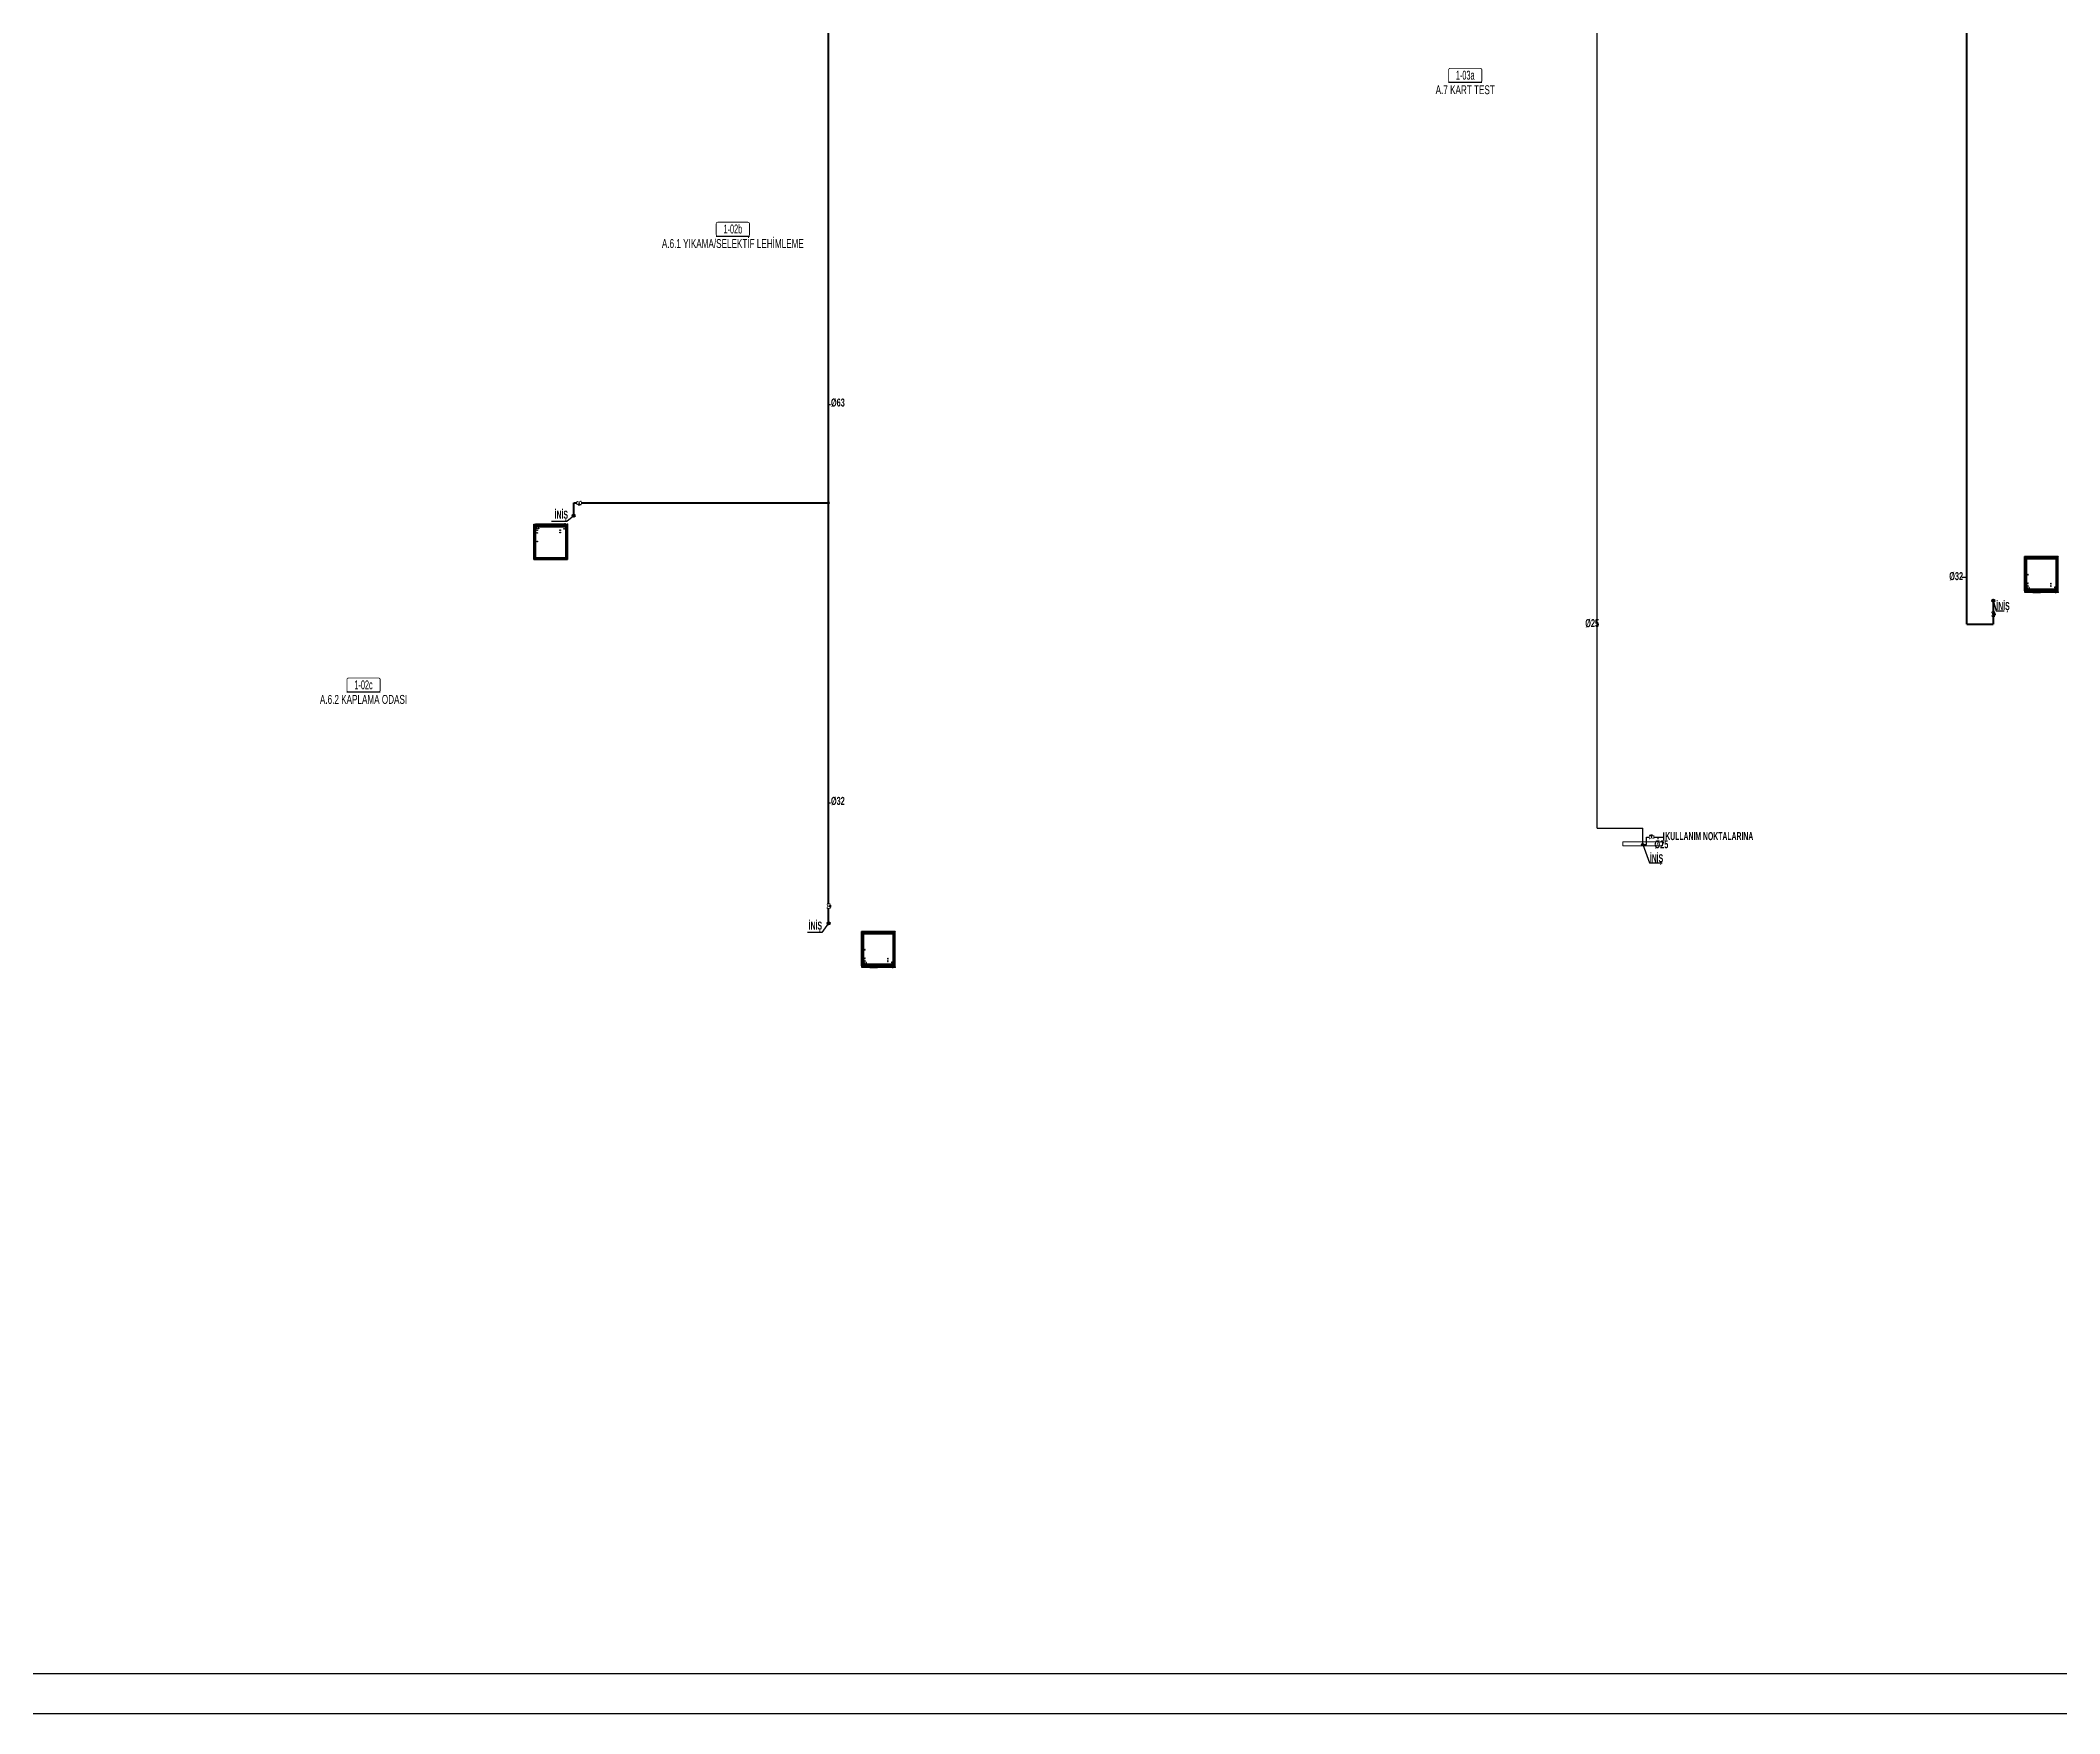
# Model space of a CAD drawing. Header units: centimetres. Extents: x 405464 to 563355, y 50011 to 66875.
# Drawn here: x 456290 to 461343, y 50011 to 54198 of the extents above; entities that cross this region are included whole.
import ezdxf
from ezdxf.enums import TextEntityAlignment as Align

# ---------------------------------------------------------------- set-up
doc = ezdxf.new("R2010")
doc.units = ezdxf.units.CM
doc.linetypes.add('SOGUKSU1', pattern=[72, 60, -6, 0, -6])
for name, color, linetype in [('-M-MAHAL-DEBILER', 7, 'Continuous'), ('-M-MAHAL-ETIKET-NOT', 7, 'Continuous'), ('-M-MAHAL-ETIKET-NOTM', 7, 'Continuous'), ('-M-MAHAL-ETK-', 7, 'Continuous'), ('-M-MAHAL-HAVA-DEGISIM', 7, 'Continuous'), ('-M-MAHAL-NO', 7, 'Continuous'), ('-M-MAHAL-NOM', 7, 'Continuous'), ('0-KRCN DI SU', 41, 'D')]:
    doc.layers.add(name, color=color, linetype=linetype)
for name, color, linetype, lineweight in [('0-KRCN- KAPAMA YERLERİ MİMARİ', 3, 'Continuous', 20), ('0-KRCN-HVL-SANTRAL', 11, 'Continuous', 30), ('0-KRCN-IST-KÜRESEL VANA', 4, 'Continuous', 25), ('0-KRCN-SHT YUMUŞAK SU ÇAP', 201, 'Continuous', 30), ('0-KRCN-SHT-03CIHAZ', 120, 'Continuous', 30), ('0-KRCN-SHT-05CIHAZ', 171, 'Continuous', 40), ('0-KRCN-SHT-PROSES-BORU', 1, '0-Y_LINE', 40), ('0-KRCN-SHT-YAZI-ÇAP-TEMSU', 81, 'Continuous', 30), ('0-KRCN-Z-ANTET', 71, 'Continuous', 30), ('0-MEK-SHT-SOGUKSU', 141, 'SOGUKSU1', 30), ('0-MEKANİK İSTERLER', 6, 'Continuous', 25)]:
    doc.layers.add(name, color=color, linetype=linetype, lineweight=lineweight)
doc.styles.add('-M-ISSO-TEXT-TTF', font='ARIALN.TTF')
doc.styles.add('-M-MHLETK-NOT', font='romans.shx', dxfattribs={"width": 0.7})
doc.styles.add('-M-MHLETK-TEXT', font='ARIALN.TTF', dxfattribs={"width": 0.7})
doc.styles.add('BORU', font='AGENCYR.TTF')
doc.styles.add('CAP', font='ARIALNB.TTF')
doc.styles.get("Standard").update_dxf_attribs({"font": 'arial.ttf'})
doc.linetypes.add('0-Y_LINE', pattern='A,100,-0.5,["Y",BORU,S=9,R=0,X=0,Y=-4.5],-5', length=105.5)
doc.linetypes.add('D', pattern='A,12,-1,["D",Standard,S=1,R=0,X=-0.1,Y=-0.5],-1.6', length=14.6)

# ---------------------------------------------------------------- blocks, each defined once
blk = doc.blocks.new('0-MEK-SHT-KÜRESELVANA')
at = {"layer": '0-KRCN-IST-KÜRESEL VANA'}
blk.add_hatch(color=256, dxfattribs=at).paths.add_polyline_path([(1.4, 0, 1), (-1.4, 0, 1)])
for p, q in [((-1.1, 0.9), (-4.2, 3)), ((-4.2, -3.1), (-4.2, 3)), ((-4.2, 3), (-4.2, -3.1)), ((-2.4, 4.6), (2.3, 4.6)), ((0, 4.6), (-2.4, 4.6)), ((0, 0), (0, 4.6)), ((2.3, 4.6), (0, 4.6)), ((1.1, 0.8), (4.3, 3)), ((4.3, -3.1), (4.3, 3)), ((4.3, 3), (4.3, -3.1)), ((-4.2, -3.1), (-1.1, -0.9)), ((4.3, -3.1), (1.1, -0.8))]:
    blk.add_line(p, q, dxfattribs=at)
for points in [[(-4.5, 3.7), (-5, 3.7), (-5, -3.8), (-4.5, -3.8)], [(4.6, 3.7), (5, 3.7), (5, -3.8), (4.6, -3.8)]]:
    blk.add_lwpolyline(points, close=True, dxfattribs=at)
blk.add_circle((0, 0), 1.42, dxfattribs=at)
blk.add_wipeout([(4.3, 3), (4.3, -3.1), (1.1, -0.9), (1.2, -0.8), (1.2, -0.7), (1.2, -0.7), (1.3, -0.6), (1.3, -0.5), (1.4, -0.4), (1.4, -0.3), (1.4, -0.2), (1.4, -0.1), (1.4, 0), (1.4, 0.1), (1.4, 0.2), (1.4, 0.2), (1.4, 0.3), (1.4, 0.4), (1.3, 0.5), (1.3, 0.6), (1.2, 0.7), (1.2, 0.7), (1.2, 0.8), (1.1, 0.8), (1.1, 0.9)]).dxf.layer = '0-KRCN-IST-KÜRESEL VANA'
blk.add_wipeout([(-4.2, 3), (-4.2, -3.1), (-1.1, -0.9), (-1.2, -0.8), (-1.2, -0.7), (-1.2, -0.7), (-1.3, -0.6), (-1.3, -0.5), (-1.4, -0.4), (-1.4, -0.3), (-1.4, -0.2), (-1.4, -0.1), (-1.4, 0), (-1.4, 0.1), (-1.4, 0.2), (-1.4, 0.2), (-1.4, 0.3), (-1.4, 0.4), (-1.3, 0.5), (-1.3, 0.6), (-1.2, 0.7), (-1.2, 0.7), (-1.2, 0.8), (-1.1, 0.8), (-1.1, 0.9)]).dxf.layer = '0-KRCN-IST-KÜRESEL VANA'
blk = doc.blocks.new('M-MHLETK-YNG')
at = {"layer": '-M-MAHAL-ETIKET-NOTM', "color": 3, "style": '-M-ISSO-TEXT-TTF', "width": 0.8, "flags": 8}
blk.add_attdef('MAH-ADI2', text='', height=1.11, dxfattribs=at).set_placement((0, -2.55), align=Align.MIDDLE_CENTER)
at = {"layer": '-M-MAHAL-HAVA-DEGISIM', "style": '-M-MHLETK-NOT', "width": 0.5, "flags": 8}
blk.add_attdef('HAVADEG', text='', height=0.6, dxfattribs=at).set_placement((0, 3.61), align=Align.MIDDLE_CENTER)
blk.add_wipeout([(-2.08, 1.74), (2.08, 1.74), (2.08, 0), (-2.08, 0)]).dxf.layer = '-M-MAHAL-ETK-'
at = {"layer": '-M-MAHAL-ETK-', "color": 0}
for p, q in [((-2.08, 0), (2.08, 0)), ((-1.16, 0), (-1.16, 0))]:
    blk.add_line(p, q, dxfattribs=at)
blk.add_lwpolyline([(-1.88, 1.74, 0.1, 0.1, 0), (1.88, 1.74, 0.1, 0.1, -0.414214), (2.08, 1.54, 0.1, 0.1, 0), (2.08, 0.2, 0.1, 0.1, -0.414214), (1.88, 0, 0.1, 0.1, 0), (-1.88, 0, 0.1, 0.1, -0.414214), (-2.08, 0.2, 0.1, 0.1, 0), (-2.08, 1.54, 0.1, 0.1, -0.414214)], format="xyseb", close=True, dxfattribs=at)
at = {"layer": '-M-MAHAL-DEBILER', "color": 4, "style": '-M-MHLETK-NOT', "width": 0.5, "flags": 8}
blk.add_attdef('DEBIS', text='', height=0.4, dxfattribs=at).set_placement((-2.17, 2.15), align=Align.MIDDLE_CENTER)
at = {"layer": '-M-MAHAL-DEBILER', "color": 191, "style": '-M-MHLETK-NOT', "width": 0.5, "flags": 8}
blk.add_attdef('DEBIR', text='', height=0.4, dxfattribs=at).set_placement((-1.61, 2.15), align=Align.MIDDLE_CENTER)
at = {"layer": '-M-MAHAL-DEBILER', "color": 31, "style": '-M-MHLETK-NOT', "width": 0.5, "flags": 8}
blk.add_attdef('DEBIF', text='', height=0.4, dxfattribs=at).set_placement((1.59, 2.15), align=Align.MIDDLE_CENTER)
at = {"layer": '-M-MAHAL-DEBILER', "color": 1, "style": '-M-MHLETK-NOT', "width": 0.5, "flags": 8}
blk.add_attdef('DEBIE', text='', height=0.4, dxfattribs=at).set_placement((2.32, 2.15), align=Align.MIDDLE_CENTER)
at = {"layer": '-M-MAHAL-ETIKET-NOT', "color": 3}
for tag, height, style, width, flags, p in [('KIS', 0.04, '-M-MHLETK-NOT', 0.5, 9, (-2.59, 1.62)), ('ALAN', 0.04, '-M-MHLETK-NOT', 0.5, 9, (-2.58, 1.56)), ('RH', 0.04, '-M-MHLETK-NOT', 0.5, 9, (-2.39, 1.62)), ('YUKSEKLIK', 0.04, '-M-MHLETK-NOT', 0.5, 9, (-2.32, 1.56)), ('YAZ', 0.04, '-M-MHLETK-NOT', 0.5, 9, (-2.18, 1.62)), ('MAH-ADI', 1.11, '-M-ISSO-TEXT-TTF', 0.8, 8, (0, -0.93))]:
    blk.add_attdef(tag, text='', height=height, dxfattribs=dict(at, style=style, width=width, flags=flags)).set_placement(p, align=Align.MIDDLE_CENTER)
at = {"layer": '-M-MAHAL-ETIKET-NOT', "color": 3, "style": '-M-MHLETK-NOT', "width": 0.5, "flags": 9}
for tag, p, height in [('HL', (-2.62, 1.49), 0.0286), ('KLKTR', (-2.62, 1.42), 0.04), ('RDY-BOY1', (-2.61, 1.37), 0.0286), ('RDY-BOY2', (-2.61, 1.32), 0.0286), ('RDY-BOY3', (-2.61, 1.27), 0.0286), ('RDY-BOY4', (-2.61, 1.22), 0.0286), ('KON-BOY1', (-2.61, 1.14), 0.0286), ('KON-BOY2', (-2.61, 1.09), 0.0286), ('KON-BOY3', (-2.61, 1.04), 0.0286), ('FCU-TIP1', (-2.61, 0.96), 0.0286), ('FCU-TIP2', (-2.61, 0.91), 0.0286), ('FCU-TIP3', (-2.61, 0.86), 0.0286), ('VRV-TIP1', (-2.61, 0.76), 0.0286), ('VRV-TIP2', (-2.61, 0.71), 0.0286), ('HLA', (-2.52, 1.49), 0.0286), ('FCU-ADET1', (-2.52, 0.96), 0.0286), ('FCU-ADET2', (-2.52, 0.91), 0.0286), ('FCU-ADET3', (-2.52, 0.86), 0.0286), ('VRV-ADET1', (-2.52, 0.76), 0.0286), ('VRV-ADET2', (-2.52, 0.71), 0.0286), ('RDY-TIP1', (-2.5, 1.37), 0.0286), ('RDY-TIP2', (-2.5, 1.32), 0.0286), ('RDY-TIP3', (-2.5, 1.27), 0.0286), ('RDY-TIP4', (-2.5, 1.22), 0.0286), ('KON-TIP1', (-2.5, 1.14), 0.0286), ('KON-TIP2', (-2.5, 1.09), 0.0286), ('KON-TIP3', (-2.5, 1.04), 0.0286), ('FCU-KAP1', (-2.4, 0.96), 0.0286), ('FCU-KAP2', (-2.4, 0.91), 0.0286), ('FCU-KAP3', (-2.4, 0.86), 0.0286), ('VRV-KAP1', (-2.4, 0.76), 0.0286), ('VRV-KAP2', (-2.4, 0.71), 0.0286), ('RDY-ADET1', (-2.39, 1.37), 0.0286), ('RDY-ADET2', (-2.39, 1.32), 0.0286), ('RDY-ADET3', (-2.39, 1.27), 0.0286), ('RDY-ADET4', (-2.39, 1.22), 0.0286), ('KON-ADET1', (-2.39, 1.14), 0.0286), ('KON-ADET2', (-2.39, 1.09), 0.0286), ('KON-ADET3', (-2.39, 1.04), 0.0286), ('FCU-DUY1', (-2.27, 0.96), 0.0286), ('FCU-DUY2', (-2.27, 0.91), 0.0286), ('FCU-DUY3', (-2.27, 0.86), 0.0286), ('VRV-DUY1', (-2.27, 0.76), 0.0286), ('VRV-DUY2', (-2.27, 0.71), 0.0286), ('RDY-ISI1', (-2.27, 1.37), 0.0286), ('RDY-ISI2', (-2.27, 1.32), 0.0286), ('RDY-ISI3', (-2.27, 1.27), 0.0286), ('RDY-ISI4', (-2.27, 1.22), 0.0286), ('KON-ISI1', (-2.27, 1.14), 0.0286), ('KON-ISI2', (-2.27, 1.09), 0.0286), ('KON-ISI3', (-2.27, 1.04), 0.0286), ('SHG', (-2.23, 1.49), 0.0286), ('AHU', (-2.23, 1.44), 0.0286), ('FCU-SOG1', (-2.15, 0.96), 0.0286), ('FCU-SOG2', (-2.15, 0.91), 0.0286), ('FCU-SOG3', (-2.15, 0.86), 0.0286), ('VRV-SOG1', (-2.15, 0.76), 0.0286), ('VRV-SOG2', (-2.15, 0.71), 0.0286), ('LHG', (-2.13, 1.49), 0.0286), ('RDY-BNP1', (-2.1, 1.37), 0.0286), ('RDY-BNP2', (-2.1, 1.32), 0.0286), ('RDY-BNP3', (-2.1, 1.27), 0.0286), ('RDY-BNP4', (-2.1, 1.22), 0.0286), ('KON-BNP1', (-2.1, 1.14), 0.0286), ('KON-BNP2', (-2.1, 1.09), 0.0286), ('KON-BNP3', (-2.1, 1.04), 0.0286), ('HG', (-2.04, 1.49), 0.0286), ('FCU-ISI1', (-2.04, 0.96), 0.0286), ('FCU-ISI2', (-2.04, 0.91), 0.0286), ('FCU-ISI3', (-2.04, 0.86), 0.0286), ('VRV-ISI1', (-2.04, 0.76), 0.0286), ('VRV-ISI2', (-2.04, 0.71), 0.0286), ('HGA', (-1.96, 1.49), 0.0286), ('EF', (-1.96, 1.44), 0.0286), ('RDY-BNK1', (-1.96, 1.37), 0.0286), ('RDY-BNK2', (-1.96, 1.32), 0.0286), ('RDY-BNK3', (-1.96, 1.27), 0.0286), ('RDY-BNK4', (-1.96, 1.22), 0.0286), ('KON-BNK1', (-1.96, 1.14), 0.0286), ('KON-BNK2', (-1.96, 1.09), 0.0286), ('KON-BNK3', (-1.96, 1.04), 0.0286), ('FCU-DEBI1', (-1.95, 0.96), 0.0286), ('FCU-DEBI2', (-1.95, 0.91), 0.0286), ('FCU-DEBI3', (-1.95, 0.86), 0.0286), ('VRV-DEBI1', (-1.95, 0.76), 0.0286), ('VRV-DEBI2', (-1.95, 0.71), 0.0286), ('FCU-BNP1', (-1.83, 0.96), 0.0286), ('FCU-BNP2', (-1.83, 0.91), 0.0286), ('FCU-BNP3', (-1.83, 0.86), 0.0286), ('VRV-BNP1', (-1.83, 0.76), 0.0286), ('VRV-BNP2', (-1.83, 0.71), 0.0286), ('FCU-BNK1', (-1.61, 0.96), 0.0286), ('FCU-BNK2', (-1.61, 0.91), 0.0286), ('FCU-BNK3', (-1.61, 0.86), 0.0286), ('VRV-BNK1', (-1.61, 0.76), 0.0286), ('VRV-BNK2', (-1.61, 0.71), 0.0286)]:
    blk.add_attdef(tag, p, '', height=height, dxfattribs=at)
at = {"layer": '-M-MAHAL-HAVA-DEGISIM', "style": '-M-MHLETK-NOT', "width": 0.5, "flags": 8}
blk.add_attdef('HAVA', text='', height=0.6, dxfattribs=at).set_placement((0, 2.4), align=Align.MIDDLE_CENTER)
at = {"layer": '-M-MAHAL-NO', "color": 7, "style": '-M-MHLETK-TEXT', "width": 0.6, "flags": 8}
blk.add_attdef('MAH-NO', text='', height=1.11, dxfattribs=at).set_placement((0, 0.89), align=Align.MIDDLE_CENTER)
at = {"layer": '-M-MAHAL-NOM', "color": 7, "style": '-M-MHLETK-TEXT', "width": 0.6, "flags": 8}
blk.add_attdef('MAH-NOM', text='', height=1.11, dxfattribs=at).set_placement((0, 0.89), align=Align.MIDDLE_CENTER)
blk = doc.blocks.new('DONUT')
at = {"layer": '0-KRCN-SHT-03CIHAZ'}
blk.add_hatch(color=256, dxfattribs=at).paths.add_polyline_path([(2.5, 0, 1), (-2.5, 0, 1)])
blk.add_circle((0, 0), 2.5, dxfattribs=at)
blk = doc.blocks.new('SE2')
at = {"layer": '0-KRCN-HVL-SANTRAL', "color": 7, "linetype": 'Continuous'}
for p, q in [((270.7, 172.9), (270.7, 258.3)), ((270.7, 258.3), (270.9, 258.3)), ((273, 258.5), (270.9, 258.5)), ((270.9, 258.5), (270.9, 258.4)), ((273, 258.4), (270.9, 258.4)), ((270.9, 258.3), (270.9, 258.3)), ((270.9, 258.3), (273, 258.3)), ((270.9, 172.9), (270.9, 258.3)), ((273, 258.3), (273, 254.7)), ((273, 254.7), (273, 254.7)), ((273, 254.7), (273, 254.7)), ((273, 254.7), (273.2, 254.7)), ((273, 176.2), (273, 254.7)), ((273.1, 254.8), (273.1, 258.3)), ((273.1, 254.8), (273.2, 254.8)), ((273.2, 258.3), (273.3, 258.3)), ((273.2, 254.8), (273.2, 258.3)), ((273.2, 256.8), (273.3, 256.8)), ((273.9, 256.3), (273.2, 256.3)), ((352.7, 255.9), (273.2, 255.9)), ((273.2, 254.7), (273.2, 254.8)), ((273.2, 254.7), (273.2, 176.2)), ((275.8, 253.3), (273.2, 253.3)), ((273.3, 256.8), (273.3, 258.3)), ((352.6, 258.3), (273.3, 258.3)), ((273.3, 258.3), (273.3, 256.8)), ((352.6, 256.8), (273.3, 256.8)), ((273.4, 258.5), (352.5, 258.5)), ((273.4, 256.6), (273.4, 256.6)), ((352.5, 256.6), (273.4, 256.6)), ((275.9, 253.3), (273.6, 253.3)), ((273.6, 253.3), (273.6, 177.3)), ((273.9, 256.5), (273.9, 256.6)), ((351.9, 256.5), (273.9, 256.5)), ((273.9, 256.2), (273.9, 256.5)), ((351.9, 256.2), (273.9, 256.2)), ((274.2, 256.6), (274.2, 256.5)), ((274.2, 256.5), (351.6, 256.5)), ((276.1, 254), (275.8, 254)), ((275.8, 254), (275.8, 253.3)), ((275.9, 177.3), (275.9, 253.3)), ((276.1, 253.7), (276.1, 254)), ((276.1, 253.7), (349.7, 253.7)), ((276.1, 253.3), (276.1, 253.7)), ((349.7, 253.3), (276.1, 253.3)), ((349.7, 254), (350, 254)), ((349.7, 253.7), (349.7, 254)), ((349.7, 253.3), (349.7, 253.7)), ((352.3, 253.3), (349.9, 253.3)), ((349.9, 253.3), (349.9, 177.3)), ((350, 254), (350, 253.3)), ((352.7, 253.3), (350, 253.3)), ((351.6, 256.5), (351.6, 256.6)), ((351.9, 256.6), (351.9, 256.5)), ((351.9, 256.2), (351.9, 256.5)), ((352.7, 256.3), (351.9, 256.3)), ((352.3, 177.3), (352.3, 253.3)), ((352.5, 256.6), (352.5, 256.6)), ((352.7, 258.3), (352.6, 258.3)), ((352.6, 258.3), (352.6, 256.8)), ((352.6, 256.8), (352.6, 258.3)), ((352.7, 256.8), (352.6, 256.8)), ((352.7, 254.8), (352.7, 258.3)), ((352.7, 254.7), (352.7, 254.8)), ((352.8, 254.8), (352.7, 254.8)), ((352.9, 254.7), (352.7, 254.7)), ((352.7, 254.7), (352.7, 176.2)), ((354.9, 258.3), (352.8, 258.3)), ((352.8, 258.3), (352.8, 254.7)), ((352.8, 254.8), (352.8, 258.3)), ((352.9, 254.7), (352.8, 254.7)), ((352.9, 258.5), (354.9, 258.5)), ((352.9, 258.4), (354.9, 258.4)), ((352.9, 254.7), (352.9, 254.7)), ((352.9, 176.2), (352.9, 254.7)), ((354.9, 258.5), (354.9, 258.4)), ((354.9, 172.9), (354.9, 258.3)), ((354.9, 258.3), (354.9, 258.3)), ((355.1, 258.3), (354.9, 258.3)), ((355.1, 172.9), (355.1, 258.3)), ((270.7, 172.9), (270.9, 172.9)), ((270.9, 172.8), (270.9, 172.9)), ((270.9, 172.8), (272.7, 172.8)), ((270.9, 172.7), (270.9, 172.8)), ((272.8, 172.8), (270.9, 172.8)), ((270.9, 172.7), (272.7, 172.7)), ((272.8, 174.5), (272.8, 172.8)), ((273.2, 174.5), (272.8, 174.5)), ((272.8, 174.4), (273.8, 174.3)), ((273, 174.3), (272.8, 174.3)), ((273.7, 174.3), (272.8, 174.3)), ((272.8, 172.9), (272.8, 174.1)), ((272.9, 172.9), (272.9, 174.1)), ((273, 176.2), (273.2, 176.2)), ((273, 176.2), (273, 176.2)), ((273.2, 176.2), (273, 176.2)), ((273, 174.3), (273.6, 174.3)), ((273, 174.2), (273.6, 174.2)), ((273.2, 177.3), (275.8, 177.3)), ((273.2, 176.2), (273.2, 176.2)), ((273.2, 176.2), (273.2, 174.5)), ((273.2, 174.8), (274, 174.7)), ((273.2, 173.5), (273.2, 171.9)), ((273.3, 173.5), (273.3, 171.9)), ((273.3, 171.8), (275.3, 169.5)), ((274, 173.7), (273.4, 173.7)), ((274, 173.6), (273.4, 173.6)), ((274.2, 173.5), (273.4, 173.5)), ((273.4, 173.5), (273.4, 171.9)), ((273.4, 171.9), (275.4, 169.6)), ((273.4, 171.9), (275.4, 169.7)), ((273.5, 173.8), (273.5, 173.7)), ((352.3, 173.8), (273.5, 173.8)), ((273.6, 177.3), (275.9, 177.3)), ((273.7, 174.3), (273.6, 174.3)), ((273.6, 174.3), (273.6, 174.2)), ((273.8, 173.5), (274, 173.5)), ((274, 174.7), (273.9, 174.4)), ((274, 174.7), (274.2, 174.7)), ((274, 173.6), (274, 173.7)), ((274, 173.7), (274.2, 173.7)), ((274, 173.5), (274, 173.6)), ((274.1, 173.5), (274.1, 173.6)), ((274.2, 173.6), (274.1, 173.6)), ((274.2, 174.7), (352.7, 174.7)), ((274.2, 174.7), (275, 174.7)), ((274.2, 174.7), (274.2, 174.5)), ((351.7, 174.5), (274.2, 174.5)), ((274.2, 174.5), (274.2, 174.5)), ((274.2, 173.7), (351.7, 173.7)), ((274.2, 173.7), (274.2, 173.5)), ((274.2, 173.5), (274.2, 173.5)), ((274.2, 173.5), (274.2, 173.5)), ((274.2, 173.5), (274.2, 173.5)), ((351.7, 173.5), (274.2, 173.5)), ((275, 174.5), (275, 174.7)), ((275.4, 174.5), (275.5, 174.5)), ((275.4, 169.7), (275.5, 169.7)), ((275.5, 169.7), (275.5, 169.7)), ((275.5, 169.7), (350.4, 169.7)), ((275.5, 169.7), (275.5, 169.5)), ((275.5, 169.6), (275.5, 169.6)), ((275.5, 169.6), (275.5, 169.5)), ((275.5, 169.5), (275.5, 169.5)), ((350.4, 169.5), (275.5, 169.5)), ((275.8, 176.6), (275.8, 177.3)), ((276.1, 176.6), (275.8, 176.6)), ((275.8, 169.5), (275.8, 169.3)), ((278.6, 169.3), (275.8, 169.3)), ((275.8, 169.3), (278.6, 169.3)), ((275.8, 169.3), (276.1, 169)), ((276.1, 177.3), (349.7, 177.3)), ((276.1, 177.3), (276.1, 176.9)), ((276.1, 176.9), (276.1, 176.6)), ((349.7, 176.9), (276.1, 176.9)), ((278.3, 169), (276.1, 169)), ((276.2, 169), (278.3, 169)), ((278.3, 169), (278.6, 169.3)), ((278.6, 169.3), (278.6, 169.5)), ((315.3, 169.5), (315.3, 169)), ((315.9, 169), (315.3, 169)), ((315.9, 169), (315.9, 169.5)), ((333.4, 169), (315.9, 169)), ((333.4, 169.5), (333.4, 169)), ((334, 169), (333.4, 169)), ((334, 169), (334, 169.5)), ((349.7, 177.3), (349.7, 176.9)), ((349.7, 176.9), (349.7, 176.6)), ((349.7, 176.6), (350, 176.6)), ((349.9, 177.3), (352.3, 177.3)), ((350, 177.3), (352.7, 177.3)), ((350, 176.6), (350, 177.3)), ((350.4, 169.7), (350.4, 169.5)), ((350.4, 169.7), (350.4, 169.7)), ((350.4, 169.7), (350.5, 169.7)), ((350.4, 169.6), (350.4, 169.5)), ((350.4, 169.6), (350.4, 169.6)), ((350.4, 169.5), (350.4, 169.5)), ((350.5, 169.6), (352.5, 171.9)), ((350.5, 169.7), (352.5, 171.9)), ((350.5, 169.5), (352.6, 171.8)), ((351, 170.2), (351, 170.3)), ((351.7, 169.6), (351.1, 170.2)), ((351.2, 170.3), (351.4, 170.1)), ((352.4, 169.6), (351.4, 170.5)), ((351.4, 170.1), (351.6, 170.3)), ((351.7, 173.5), (351.7, 173.7)), ((351.7, 173.7), (351.8, 173.7)), ((351.7, 173.5), (351.7, 173.6)), ((351.7, 173.6), (351.7, 173.6)), ((352.5, 173.5), (351.7, 173.5)), ((351.7, 173.5), (351.7, 173.5)), ((351.7, 173.5), (351.7, 173.5)), ((351.7, 173.5), (351.7, 173.5)), ((352, 169.9), (351.7, 169.6)), ((351.7, 169.6), (352, 169.9)), ((351.7, 169.6), (351.7, 169.6)), ((352.4, 173.7), (351.8, 173.7)), ((351.8, 173.6), (351.8, 173.7)), ((352.4, 173.6), (351.8, 173.6)), ((351.8, 173.5), (351.8, 173.6)), ((351.8, 173.5), (352, 173.5)), ((352, 171.3), (351.9, 171.3)), ((352, 171.3), (352, 171.3)), ((352.1, 174.3), (352.2, 174.3)), ((352.2, 174.3), (352.2, 174.2)), ((352.2, 174.3), (352.8, 174.3)), ((352.2, 174.2), (352.8, 174.2)), ((352.3, 173.8), (352.3, 173.7)), ((352.4, 171.6), (352.6, 171.4)), ((352.5, 171.9), (352.5, 173.5)), ((352.5, 171.9), (352.5, 173.5)), ((352.6, 171.9), (352.6, 173.5)), ((352.6, 171.4), (353.5, 172.5)), ((352.7, 176.2), (352.7, 176.2)), ((352.9, 176.2), (352.7, 176.2)), ((352.7, 176.2), (352.7, 174.5)), ((352.7, 176.2), (352.9, 176.2)), ((352.7, 174.5), (352.7, 174.3)), ((352.7, 174.5), (353.1, 174.5)), ((352.9, 176.2), (352.9, 176.2)), ((352.9, 172.9), (352.9, 174.1)), ((353.4, 170.2), (352.9, 169.6)), ((353, 172.9), (353, 174.1)), ((353, 172.7), (353.1, 172.7)), ((353, 172), (353, 172.7)), ((353.1, 174.5), (353.1, 172.8)), ((353.1, 172.8), (354.9, 172.8)), ((354.9, 172.8), (353.1, 172.8)), ((354.9, 172.7), (353.1, 172.7)), ((353.1, 172.7), (353.1, 172.1)), ((353.4, 170.7), (353.6, 170.9)), ((354, 172.5), (354.6, 172)), ((354.6, 171.5), (354.1, 170.9)), ((354.2, 170.9), (354.1, 170.9)), ((354.2, 171), (354.2, 170.9)), ((354.5, 172.7), (354.5, 172)), ((354.5, 172.7), (354.5, 172)), ((354.5, 172.1), (354.5, 172.7)), ((354.5, 171.4), (354.5, 171.3)), ((354.5, 171.4), (354.5, 171.3)), ((354.5, 171.3), (354.5, 171.3)), ((354.5, 171.3), (354.5, 171.3)), ((354.5, 171.3), (354.5, 171.3)), ((354.9, 172.8), (354.9, 172.9)), ((355.1, 172.9), (354.9, 172.9)), ((354.9, 172.7), (354.9, 172.8))]:
    blk.add_line(p, q, dxfattribs=at)
blk.add_lwpolyline([(270.7, 258.5), (355.1, 258.5), (355.1, 169.5), (270.7, 169.5)], close=True, dxfattribs=at)
for centre, radius in [((274, 251.9), 0.35), ((274, 227.5), 0.35), ((274, 203.1), 0.35), ((346.6, 213.3), 0.9), ((351.8, 251.9), 0.35), ((351.8, 227.5), 0.35), ((351.8, 203.1), 0.35), ((274, 178.7), 0.35), ((279.2, 181.3), 0.9), ((289.2, 190.8), 0.9), ((289.2, 184.8), 0.9), ((343.6, 180.4), 0.9), ((346.8, 191.8), 0.9), ((346.8, 185), 0.9), ((348.3, 180.4), 0.9), ((351.8, 178.7), 0.35)]:
    blk.add_circle(centre, radius, dxfattribs=at)
for centre, radius, start, end in [((270.9, 258.3), 0.2, 90, 180), ((270.9, 258.3), 0.1, 90, 180), ((273, 258.3), 0.2, 0, 90), ((273, 258.3), 0.1, 0, 90), ((273.4, 258.3), 0.2, 90, 180), ((273.4, 256.8), 0.2, 180, 270), ((273.4, 258.3), 0.1, 157.5, 180), ((352.5, 258.3), 0.2, 0, 90), ((352.5, 256.8), 0.2, 270, 0), ((352.5, 258.3), 0.1, 0, 32.8923), ((352.9, 258.3), 0.2, 90, 180), ((352.9, 258.3), 0.1, 90, 180), ((354.9, 258.3), 0.2, 0, 90), ((354.9, 258.3), 0.1, 0, 90), ((270.9, 172.9), 0.2, 180, 270), ((270.9, 172.9), 0.1, 180, 270), ((272.7, 172.9), 0.2, 270, 0), ((272.7, 172.9), 0.1, 270, 0), ((273, 174.1), 0.2, 90, 180), ((273, 174.1), 0.1, 90, 180), ((273.4, 173.5), 0.2, 90, 180), ((273.4, 171.9), 0.2, 180, 222), ((273.4, 173.5), 0.1, 90, 180), ((273.4, 171.9), 0.1, 180, 222), ((274.2, 173.8), 0.65, 90, 180), ((273.8, 173.3), 0.2, 90, 112.3795), ((274, 173.6), 0.1, 0, 90), ((275, 174), 0.7, 50.2113, 90), ((275.5, 169.7), 0.2, 222, 270), ((275.5, 169.7), 0.1, 222, 270), ((275, 174), 0.7, 45.9033, 50.2113), ((275.9, 169.3), 0.05, 180, 225), ((276.2, 169), 0.05, 225, 270), ((278.3, 169), 0.05, 270, 315), ((278.6, 169.3), 0.05, 315, 0), ((350.4, 169.7), 0.1, 270, 318), ((350.4, 169.7), 0.2, 270, 318), ((351.7, 173.8), 0.65, 0, 90), ((351.8, 173.6), 0.1, 90, 180), ((352, 173.3), 0.2, 67.6205, 90), ((352.4, 173.5), 0.2, 0, 90), ((352.4, 173.5), 0.1, 0, 90), ((352.7, 169.9), 0.381, 228, 318), ((352.4, 171.9), 0.1, 318, 0), ((352.4, 171.9), 0.2, 318, 0), ((352.8, 174.1), 0.2, 0, 90), ((352.8, 174.1), 0.1, 0, 90), ((353.1, 172.9), 0.2, 180, 270), ((353.1, 172.9), 0.1, 180, 270), ((353.2, 170.4), 0.381, 318, 48), ((353.8, 172.2), 0.381, 48, 138), ((353.8, 171.2), 0.381, 228, 318), ((354.2, 171.3), 0.38, 270, 0), ((354.2, 171.3), 0.3, 275.5701, 0), ((354.2, 171.3), 0.38, 270, 0), ((354.3, 171.7), 0.381, 318, 48), ((354.9, 172.9), 0.1, 270, 0), ((354.9, 172.9), 0.2, 270, 0)]:
    blk.add_arc(centre, radius, start, end, dxfattribs=at)
for centre, major_axis, start_param, end_param in [((273.4, 256.8), (0, 0.2), 1.570796, 3.141593), ((352.5, 256.8), (0, -0.2), 0, 1.570796)]:
    blk.add_ellipse(centre, major_axis=major_axis, ratio=0.5, start_param=start_param, end_param=end_param, dxfattribs=at)
for points in [[(273.4, 258.5), (273.4, 258.5), (273.4, 258.5), (273.3, 258.4), (273.3, 258.4), (273.3, 258.4), (273.3, 258.4), (273.3, 258.3), (273.3, 258.3), (273.3, 258.3)], [(352.6, 258.3), (352.6, 258.3), (352.6, 258.3), (352.5, 258.4), (352.5, 258.4), (352.5, 258.4), (352.5, 258.4), (352.5, 258.5), (352.5, 258.5), (352.5, 258.5)]]:
    blk.add_open_spline(points, degree=3, knots=[0, 0, 0, 0, 0.25, 0.25, 0.5, 0.5, 0.75, 0.75, 1, 1, 1, 1], dxfattribs=at)
blk.add_point((270.7, 169.5), dxfattribs=at)

msp = doc.modelspace()

# ---------------------------------------------------------------- hatches: boundary and pattern name
at = {"layer": '0-KRCN DI SU', "linetype": 'D', "ltscale": 5}
h = msp.add_hatch(color=256, dxfattribs=at)
h.dxf.hatch_style = 1
edge = h.paths.add_edge_path()
edge.add_arc((460299.7, 52185.6), 3, 0, 360)
edge = h.paths.add_edge_path(flags=16)
edge.add_arc((460299.7, 52185.6), 1.8, 0, 360)
at = {"layer": '0-KRCN-SHT-PROSES-BORU'}
h = msp.add_hatch(color=256, dxfattribs=at)
h.dxf.hatch_style = 1
edge = h.paths.add_edge_path()
edge.add_arc((457625, 53008.7), 3, 0, 360)
edge = h.paths.add_edge_path(flags=16)
edge.add_arc((457625, 53008.7), 1.8, 0, 360)
h = msp.add_hatch(color=256, dxfattribs=at)
h.dxf.hatch_style = 1
edge = h.paths.add_edge_path()
edge.add_arc((461176.9, 52796.3), 3, 0, 360)
edge = h.paths.add_edge_path(flags=16)
edge.add_arc((461176.9, 52796.3), 1.8, 0, 360)
h = msp.add_hatch(color=256, dxfattribs=at)
h.dxf.hatch_style = 1
edge = h.paths.add_edge_path()
edge.add_arc((458262.7, 51988.7), 3, 270, 630)
edge = h.paths.add_edge_path(flags=16)
edge.add_arc((458262.7, 51988.7), 1.8, 270, 630)

# ---------------------------------------------------------------- linework, layer by layer
at = {"layer": '0-KRCN DI SU', "linetype": 'D', "ltscale": 5}
for p, q in [((460185.5, 52226.6), (460185.5, 54959.9)), ((460185.5, 52226.6), (460299.7, 52226.6)), ((460299.7, 52188.6), (460299.7, 52226.6)), ((460309.7, 52204.5), (460352.2, 52204.5))]:
    msp.add_line(p, q, dxfattribs=at)
for radius in [3, 1.8]:
    msp.add_circle((460299.7, 52185.6), radius, dxfattribs=at)
at = {"layer": '0-KRCN-SHT YUMUŞAK SU ÇAP', "linetype": 'Continuous'}
for p, q in [((458262.7, 53287), (458267.7, 53287)), ((461110.5, 52853.9), (461098, 52853.9)), ((458262.7, 52290.2), (458267.7, 52290.2)), ((460337.4, 52204.5), (460337.4, 52199.5))]:
    msp.add_line(p, q, dxfattribs=at)
at = {"layer": '0-KRCN-SHT-PROSES-BORU'}
for p, q in [((458262.7, 51991.7), (458262.7, 54979.9)), ((461110.5, 52737.6), (461110.5, 54979.9)), ((457625, 53011.7), (457625, 53040.7)), ((457625, 53040.7), (458262.7, 53040.7))]:
    msp.add_line(p, q, dxfattribs=at)
for centre, radius in [((457625, 53008.7), 3), ((457625, 53008.7), 1.8), ((461176.9, 52796.3), 3), ((461176.9, 52796.3), 1.8), ((458262.7, 51988.7), 3), ((458262.7, 51988.7), 1.8)]:
    msp.add_circle(centre, radius, dxfattribs=at)
at = {"layer": '0-KRCN-SHT-YAZI-ÇAP-TEMSU', "linetype": 'Continuous'}
for p, q in [((457625, 53008.7), (457608, 52994.4)), ((457608, 52994.4), (457569, 52994.4)), ((461176.9, 52796.3), (461184.1, 52770.8)), ((461184.1, 52770.8), (461204.3, 52770.8)), ((460352.2, 52215.8), (460352.2, 52195.8)), ((460299.7, 52185.6), (460317, 52139.7)), ((460317, 52139.7), (460348.8, 52139.7)), ((458245.7, 51965.5), (458210.1, 51965.5)), ((458262.7, 51988.7), (458245.7, 51965.5))]:
    msp.add_line(p, q, dxfattribs=at)
at = {"layer": '0-KRCN-Z-ANTET'}
msp.add_lwpolyline([(405464.1, 50011.3), (563355.4, 50011.3), (563355.4, 59011.3), (405464.1, 59011.3)], close=True, dxfattribs=at)

# ---------------------------------------------------------------- block references
at = {"layer": '0-KRCN-SHT-05CIHAZ', "xscale": -1}
msp.add_blockref('DONUT', (458262.7, 53040.7), dxfattribs=at)
at = {"layer": '0-MEKANİK İSTERLER', "color": 4, "rotation": 180}
msp.add_blockref('SE2', (457880.2, 53157.3), dxfattribs=at)
at = {"layer": '0-MEKANİK İSTERLER', "color": 4, "xscale": -1}
for p in [(461610.2, 52647.8), (458700.2, 51709.4)]:
    msp.add_blockref('SE2', p, dxfattribs=at)

# ---------------------------------------------------------------- texts
at = {"layer": '0-KRCN-SHT YUMUŞAK SU ÇAP', "linetype": 'Continuous', "style": 'CAP', "width": 0.7}
for s, p in [('Ø63', (458268.5, 53281.8)), ('Ø32', (461066.7, 52847.5)), ('Ø25', (460155.9, 52729.8)), ('Ø32', (458268.5, 52285)), ('Ø25', (460329.2, 52176.4))]:
    msp.add_text(s, height=20, dxfattribs=at).set_placement(p)
at = {"layer": '0-KRCN-SHT-YAZI-ÇAP-TEMSU', "linetype": 'Continuous', "style": 'CAP', "width": 0.6}
for s, p in [('İNİŞ', (457577.2, 53001.1)), ('İNİŞ', (461184.7, 52772.6)), ('KULLANIM NOKTALARINA', (460356.3, 52196.9)), ('İNİŞ', (460317.6, 52141.5)), ('İNİŞ', (458212.9, 51973))]:
    msp.add_text(s, height=20, dxfattribs=at).set_placement(p)

# ---------------------------------------------------------------- next in the draw order: block references
at = {"layer": '-M-MAHAL-ETK-', "xscale": 20, "yscale": 20, "zscale": 20}
for p, values in [((459855.7, 54093.1), {'MAH-NO': '1-03a', 'MAH-ADI': 'A.7 KART TEST'}), ((458023.1, 53708.2), {'MAH-NO': '1-02b', 'MAH-ADI': 'A.6.1 YIKAMA/SELEKTİF LEHİMLEME'}), ((457099, 52567.6), {'MAH-NO': '1-02c', 'MAH-ADI': 'A.6.2 KAPLAMA ODASI'})]:
    msp.add_blockref('M-MHLETK-YNG', p, dxfattribs=at).add_auto_attribs(values)
at = {"layer": '0-MEK-SHT-SOGUKSU'}
for p, rotation in [((457638.6, 53040.7), 180), ((458262.7, 52031.7), 270)]:
    msp.add_blockref('0-MEK-SHT-KÜRESELVANA', p, dxfattribs=dict(at, rotation=rotation))
at = {"layer": '0-MEK-SHT-SOGUKSU', "xscale": -1}
for p, rotation in [((461176.9, 52761.9), 270), ((460321.9, 52204.5), 359.9999999999999)]:
    msp.add_blockref('0-MEK-SHT-KÜRESELVANA', p, dxfattribs=dict(at, rotation=rotation))

# ---------------------------------------------------------------- next in the draw order: linework, layer by layer
at = {"layer": '0-KRCN DI SU', "linetype": 'D', "ltscale": 5}
for p, q in [((460309.7, 52185.6), (460309.7, 52204.5)), ((460302.7, 52185.6), (460309.7, 52185.6))]:
    msp.add_line(p, q, dxfattribs=at)
at = {"layer": '0-KRCN- KAPAMA YERLERİ MİMARİ'}
msp.add_lwpolyline([(460249.7, 52182.6), (460349.7, 52182.6), (460349.7, 52192.6), (460249.7, 52192.6)], close=True, dxfattribs=at)
at = {"layer": '0-KRCN-SHT-PROSES-BORU'}
for p in [(461176.9, 52796.3), (461110.5, 52737.6)]:
    msp.add_line(p, (461176.9, 52737.6), dxfattribs=at)
at = {"layer": '0-KRCN-Z-ANTET'}
msp.add_lwpolyline([(438064.1, 50111.3), (469564.1, 50111.3), (469564.1, 58911.3), (438064.1, 58911.3)], close=True, dxfattribs=at)

doc.saveas('drawing.dxf')
